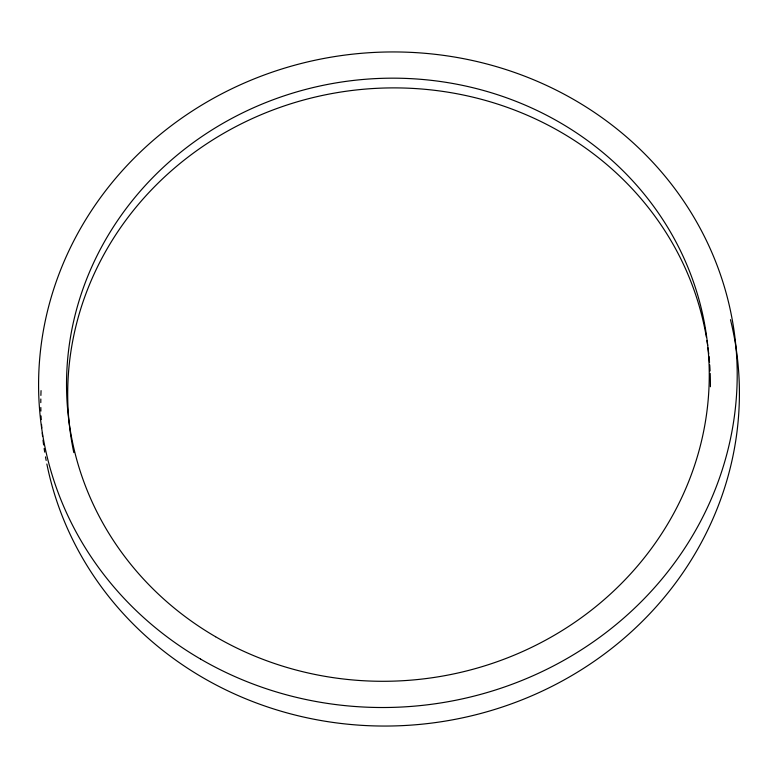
<?xml version="1.0" encoding="UTF-8"?>
<svg xmlns="http://www.w3.org/2000/svg" width="778" height="778" viewBox="0 0 778 778"><rect width="100%" height="100%" fill="white"/><g stroke="black" fill="none" stroke-linecap="round" stroke-linejoin="round"><path stroke-width="1.17" d="M708.982 356.353A321.645 301.271 -6.8 0 1 709.526 362.431M709.711 364.863A321.645 301.271 -6.8 0 1 710.081 370.95M710.188 373.382A321.645 301.271 -6.8 0 1 710.411 386.734M73.813 452.582A321.645 301.271 -6.8 0 1 332.342 93.477A321.645 301.271 -6.8 0 1 706.346 337.039M706.939 340.638A321.645 301.271 -6.8 0 1 707.659 345.451M707.99 347.873A321.645 301.271 -6.8 0 1 708.729 353.922M730.474 319.67A349.614 327.47 -6.8 0 1 461.762 718.006A349.614 327.47 -6.8 0 1 46.855 463.999M46.165 460.45A349.614 327.47 -6.8 0 1 45.503 456.89M44.706 452.125A349.614 327.47 -6.8 0 1 44.142 448.536M43.626 444.938A349.614 327.47 -6.8 0 1 43.014 440.124M42.596 436.507A349.614 327.47 -6.8 0 1 42.226 432.879M41.798 428.036A349.614 327.47 -6.8 0 1 41.526 424.409M41.224 419.566A349.614 327.47 -6.8 0 1 41.059 415.929M40.894 411.085A349.614 327.47 -6.8 0 1 40.826 407.458M40.796 402.634A349.614 327.47 -6.8 0 1 40.826 399.017M40.894 395.419A349.614 327.47 -6.8 0 1 41.059 390.624M215.574 636.735A321.645 301.271 -6.8 0 0 708.972 387.862A321.645 301.271 -6.8 0 0 239.138 114.599A321.645 301.271 -6.8 0 0 215.574 636.735M200.588 659.083A349.614 327.47 -6.8 0 0 736.892 388.572A349.614 327.47 -6.8 0 0 226.203 91.541A349.614 327.47 -6.8 0 0 200.588 659.083"/></g></svg>
